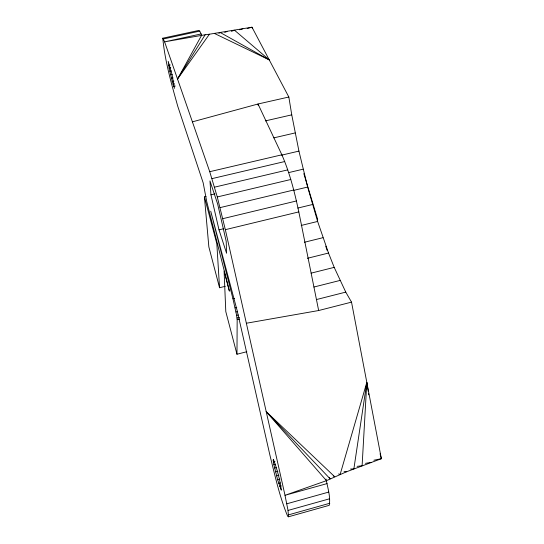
<?xml version="1.0" encoding="UTF-8"?>
<svg xmlns="http://www.w3.org/2000/svg" width="544" height="544" viewBox="0 0 544 544"><rect width="100%" height="100%" fill="white"/><g stroke="black" fill="none" stroke-linecap="round" stroke-linejoin="round"><path stroke-width="0.82" d="M246.82 351.71L236.973 354.253L237.164 319.641L236.633 315.398L232.934 298.738L210.725 211.228L237.211 310.828L270.021 455.634C275.108 476.02 279.582 496.794 287.66 516.249L288.449 516.8L329.276 505.315C330.745 496.577 327.576 487.682 326.08 479.074M288.449 516.8L288.034 510.435L285.008 495.305L225.345 229.677L217.28 196.962L209.732 171.693L164.601 41.847L162.792 38.202L198.737 30.45L199.73 31.124L201.681 35.17L177.528 79.03L209.42 34.211L251.994 27.2L288.837 97.016L291.754 114.852L298.935 151.103L307.659 187.048L317.628 221.449L328.522 253.048L334.2 267.369L345.766 292.114L351.526 302.131L381.364 458.708L346.555 471.764L326.461 480.672L285.008 495.305L327.073 483.589M162.792 38.202C164.92 61.295 171.516 83.98 177.766 106.298L203.177 182.852L206.754 201.661L229.398 291.108L224.094 271.109L225.794 311.576L236.973 354.253M317.288 220.932L317.669 219.375L303.824 173.611M177.528 79.03L205.156 34.775L209.42 34.211M218.838 33.32L220.354 32.572L269.246 59.881L234.532 30.24L231.363 31.321M224.699 32.422L227.038 31.491M239.646 29.791L242.848 28.805M247.16 28.56L251.994 27.2L252.518 28.689M288.034 510.435L329.623 498.773M288.578 514.848L329.814 503.254M286.817 503.792L328.692 492.089M277.61 479.733L281.309 490.151C280.038 479.665 277.086 469.254 273.408 459.354L273.102 460.115L273.877 464.692L277.61 479.733L280.038 479.06M278.65 483.31L280.276 482.861M279.602 486.329L281.234 485.874M274.611 468.051L276.23 467.602M275.522 471.845L277.95 471.179M276.542 475.823L278.97 475.157M273.36 461.985L274.985 461.536M273.877 464.692L275.495 464.243M192.406 121.849L258.026 103.999L288.837 97.016M246.364 323.238L318.662 310.529L351.526 302.131M235.98 311.964L237.619 311.549M236.633 315.398L238.279 314.983M237.034 318.002L239.496 317.376M237.164 319.641L239.632 319.015M316.717 299.492L345.766 292.114M232.934 298.738L234.573 298.323M313.915 287.028L339.966 280.459M235.11 307.884L236.756 307.469M311.134 273.142L334.2 267.369M307.367 258.305L328.522 253.048M206.067 196.5L204.422 196.887L208.855 246.922L219.545 287.735L225.27 286.307M304.45 242.243L322.98 237.687M301.206 225.454L317.628 221.449M297.806 208.066L312.508 204.517M219.001 229.854L226.576 253.252L226.209 241.366L217.648 203.986L209.977 180.941L210.95 194.854L219.001 229.854L223.924 228.664M225.345 229.677L298.812 211.902C294.664 192.488 289.85 173.046 281.867 154.809L258.026 103.999L258.312 105.624M220.068 207.618L293.719 190.012M293.814 190.352L307.659 187.048M222.795 218.681L296.439 200.967M210.95 194.854L215.016 193.888M217.28 196.962L290.775 179.5M214.554 187.163L287.735 169.878M288.47 172.652L303.117 169.191M209.732 171.693L281.867 154.809M281.806 155.108L298.935 151.103M212.004 178.629L284.723 161.541M273.829 137.87L295.127 132.933M265.35 120.904L291.754 114.852M172.237 81.43L174.481 88.339L172.142 75.011L168.198 61.343L169.13 68.102L172.237 81.43L173.869 81.07M173.006 84.225L174.638 83.864M173.658 86.394L175.304 86.034M169.13 68.102L170.768 67.742M169.803 71.318L171.442 70.958M170.585 74.759L172.217 74.399M171.414 78.207L173.046 77.846M168.599 65.328L170.245 64.967M201.164 33.946L164.601 41.847L205.156 34.775M163.452 38.944L199.73 31.124M373.884 460.217L381.364 458.708L380.079 453.798M365.466 463.338L371.266 462.366M357.136 466.351L362.107 465.759L366.819 382.364L340.163 474.375L338.552 473.96M350.547 469.044L353.872 468.887L366.819 382.364L368.24 391.551M344.053 471.594L346.555 471.764M214.486 33.476L269.246 59.881M333.261 475.871L334.689 476.728L266.22 411.645L326.461 480.672M266.22 411.645L330.12 478.829L329.181 477.516M325.788 246.194L327.005 250.213M204.422 196.887L216.825 243.671L219.545 287.735M298.812 211.902L318.662 310.529M368.499 393.224L368.757 394.896"/></g></svg>
